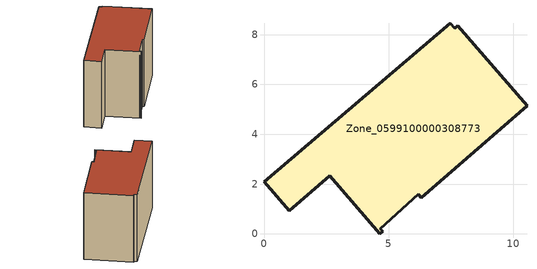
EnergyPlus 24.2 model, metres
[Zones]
Zone_0599100000308773
 floor ground (C_G): 1.01,0.92 0,2.09 7.46,8.46 7.65,8.25 7.77,8.35 10.55,5.15 6.31,1.45 6.18,1.6 4.67,0.21 4.77,0.1 4.65,0 2.64,2.33 z0
 wall outside (C_F): 0,2.09 1.01,0.92 2.64,2.33 4.65,0 4.77,0.1 4.67,0.21 6.18,1.6 6.31,1.45 10.55,5.15 7.77,8.35 7.65,8.25 7.46,8.46 0,2.09 z0:6.32
 roof outside (C_R): 2.64,2.33 4.65,0 4.77,0.1 4.67,0.21 6.18,1.6 6.31,1.45 10.55,5.15 7.77,8.35 7.65,8.25 7.46,8.46 0,2.09 1.01,0.92 z6.32
[BUILDING]
Pand.0599100000308773: North Axis=0; Terrain=City; Loads Convergence Tolerance Value=0.04; Temperature Convergence Tolerance Value=0.4; Solar Distribution=FullExterior; Maximum Number of Warmup Days=25; Minimum Number of Warmup Days=1
[Site:Location]
Rotterdam.The.Hague.AP_ZH_NLD Design_Conditions: Latitude=51.96; Longitude=4.45; Time Zone=1; Elevation=-4.5
[SITE:GROUNDTEMPERATURE:BUILDINGSURFACE]
18, 18, 18, 18, 18, 18, 18, 18, 18, 18, 18, 18
[MATERIAL] Thermal Absorptance=0.9; Solar Absorptance=0.7; Visible Absorptance=0.7
Name | Roughness | Thickness | Conductivity | Density | Specific Heat
G.TC.1946 | MediumSmooth | 0.15 | 1 | 540 | 1210
F.TC.1946 | Rough | 0.3 | 0.857143 | 1920 | 840
R.TC.1946 | MediumRough | 0.2 | 0.909091 | 1500 | 1000
[CONSTRUCTION]
C_G: G.TC.1946
C_F: F.TC.1946
C_R: R.TC.1946
[ZONE]
Zone_0599100000308773: Type=1; Multiplier=1; Ceiling Height=Autocalculate; Volume=Autocalculate; Floor Area=autocalculate; Part of Total Floor Area=Yes
[ZONEINFILTRATION:DESIGNFLOWRATE]
Infil_Zone_0599100000308773: Zone or ZoneList or Space or SpaceList=Zone_0599100000308773; Schedule=AlwaysOn; Design Flow Rate Calculation Method=Flow/Area; Flow Rate per Floor Area=0.003; Constant Term Coefficient=1; Temperature Term Coefficient=0; Velocity Term Coefficient=0; Velocity Squared Term Coefficient=0
[HVACTEMPLATE:ZONE:IDEALLOADSAIRSYSTEM]
Zone_0599100000308773: Maximum Heating Supply Air Temperature=50; Minimum Cooling Supply Air Temperature=13; Maximum Heating Supply Air Humidity Ratio=0.0156; Minimum Cooling Supply Air Humidity Ratio=0.0077; Heating Limit=NoLimit; Cooling Limit=NoLimit; Dehumidification Control Type=ConstantSensibleHeatRatio; Cooling Sensible Heat Ratio=0.7; Dehumidification Setpoint=60; Humidification Control Type=None; Humidification Setpoint=30; Outdoor Air Method=None; Outdoor Air Flow Rate per Person=0.00944; Outdoor Air Flow Rate per Zone Floor Area=0; Outdoor Air Flow Rate per Zone=0; Demand Controlled Ventilation Type=None; Outdoor Air Economizer Type=NoEconomizer; Heat Recovery Type=None; Sensible Heat Recovery Effectiveness=0.7; Latent Heat Recovery Effectiveness=0.65
[ZONECONTROL:THERMOSTAT]
ThermostatControl_Zone_0599100000308773: Zone or ZoneList=Zone_0599100000308773; Control Type Schedule=DualSetpointControlType; Control 1=Thermostat_Zone_0599100000308773; Temperature Difference Between Cutout And Setpoint=0
[THERMOSTATSETPOINT:DUALSETPOINT]
Thermostat_Zone_0599100000308773: Heating Setpoint Temperature Schedule=HeatingSetpoint_Zone_0599100000308773; Cooling Setpoint Temperature Schedule=CoolingSetpoint_Zone_0599100000308773
[SCHEDULE:COMPACT]
HeatingSetpoint_Zone_0599100000308773: Through: 12/31, For: AllDays, Until: 24:00, 21
CoolingSetpoint_Zone_0599100000308773: Through: 12/31, For: AllDays, Until: 24:00, 24
DualSetpointControlType: Through: 12/31, For: AllDays, Until: 24:00, 4
AlwaysOn: Through: 12/31, For: AllDays, Until: 24:00, 1
